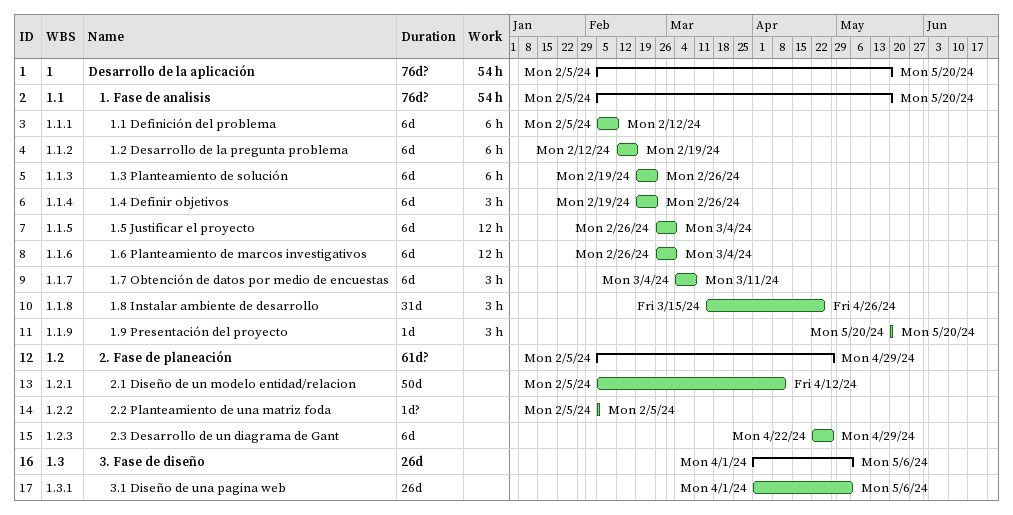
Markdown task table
| ID | WBS | Task | Duration | Start | Finish | Work (h) |
|---|---|---|---|---|---|---|
| 1 | 1 | **Desarrollo de la aplicación** | 76d? | 2024-02-05 | 2024-05-20 | 54 |
| 2 | 1.1 | **1. Fase de analisis** | 76d? | 2024-02-05 | 2024-05-20 | 54 |
| 3 | 1.1.1 | 1.1 Definición del problema | 6d | 2024-02-05 | 2024-02-12 | 6 |
| 4 | 1.1.2 | 1.2 Desarrollo de la pregunta problema | 6d | 2024-02-12 | 2024-02-19 | 6 |
| 5 | 1.1.3 | 1.3 Planteamiento de solución | 6d | 2024-02-19 | 2024-02-26 | 6 |
| 6 | 1.1.4 | 1.4 Definir objetivos | 6d | 2024-02-19 | 2024-02-26 | 3 |
| 7 | 1.1.5 | 1.5 Justificar el proyecto | 6d | 2024-02-26 | 2024-03-04 | 12 |
| 8 | 1.1.6 | 1.6 Planteamiento de marcos investigativos | 6d | 2024-02-26 | 2024-03-04 | 12 |
| 9 | 1.1.7 | 1.7 Obtención de datos por medio de encuestas | 6d | 2024-03-04 | 2024-03-11 | 3 |
| 10 | 1.1.8 | 1.8 Instalar ambiente de desarrollo | 31d | 2024-03-15 | 2024-04-26 | 3 |
| 11 | 1.1.9 | 1.9 Presentación del proyecto | 1d | 2024-05-20 | 2024-05-20 | 3 |
| 12 | 1.2 | **2. Fase de planeación** | 61d? | 2024-02-05 | 2024-04-29 |  |
| 13 | 1.2.1 | 2.1 Diseño de un modelo entidad/relacion | 50d | 2024-02-05 | 2024-04-12 |  |
| 14 | 1.2.2 | 2.2 Planteamiento de una matriz foda | 1d? | 2024-02-05 | 2024-02-05 |  |
| 15 | 1.2.3 | 2.3 Desarrollo de un diagrama de Gant | 6d | 2024-04-22 | 2024-04-29 |  |
| 16 | 1.3 | **3. Fase de diseño** | 26d | 2024-04-01 | 2024-05-06 |  |
| 17 | 1.3.1 | 3.1 Diseño de una pagina web | 26d | 2024-04-01 | 2024-05-06 |  |
